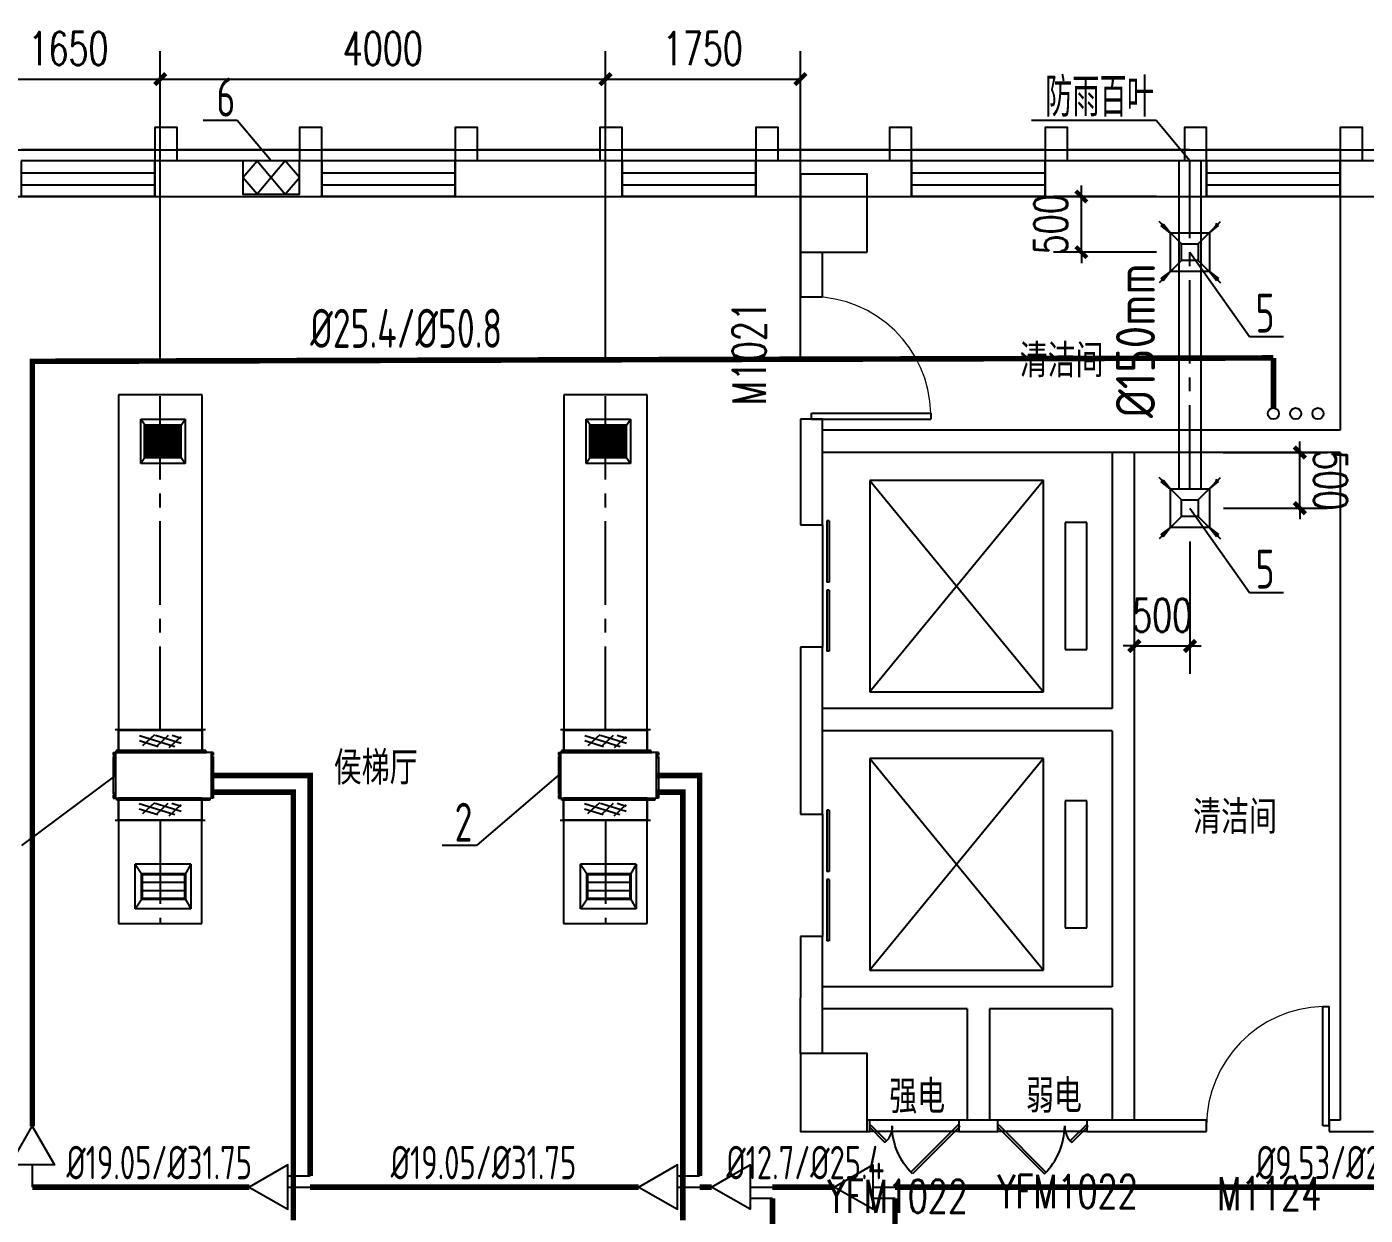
# Model space of a CAD drawing. Extents: x 1738143 to 1822243, y -608375 to -303375.
# Drawn here: x 1782482 to 1794507, y -445596 to -434918 of the extents above; entities that cross this region are included whole.
import ezdxf

# ---------------------------------------------------------------- set-up
doc = ezdxf.new("R2010")
doc.units = 0
doc.header["$LTSCALE"] = 1000
doc.header["$MEASUREMENT"] = 0
doc.linetypes.add('CENTER2', pattern=[1.125, 0.75, -0.125, 0.125, -0.125])
doc.layers.add('A-FLOR-IDEN', color=7, linetype='Continuous', lineweight=20)
for name, color, linetype in [('COLUMN', 9, 'Continuous'), ('DUCT-排风中心线', 5, 'CENTER2'), ('DUCT-排风标注', 3, 'Continuous'), ('DUCT-排风管', 31, 'Continuous'), ('DUCT-排风风口', 7, 'Continuous'), ('DUCT-送风中心线', 5, 'CENTER2'), ('DUCT-送风法兰', 2, 'Continuous'), ('DUCT-送风管', 4, 'Continuous'), ('DUCT-送风管端线', 2, 'Continuous'), ('DUCT-送风阀门', 7, 'Continuous'), ('EVTR', 2, 'Continuous'), ('PIPE-空冷凝水', 150, 'CENTER2'), ('TH_DIM', 3, 'Continuous'), ('TH_TEXT', 7, 'Continuous'), ('VRV-EQUIP', 7, 'Continuous'), ('VRV-PIPE', 1, 'Continuous'), ('VRV-VPIPE', 1, 'Continuous'), ('VRV-配件', 1, 'Continuous'), ('WALL', 9, 'Continuous'), ('WINDOW', 4, 'Continuous'), ('WINDOW_TEXT', 7, 'Continuous'), ('采暖', 7, 'Continuous')]:
    doc.layers.add(name, color=color, linetype=linetype)
doc.styles.add('_TCH_DIM_T3', font='SIMPLEX', dxfattribs={"width": 0.705882, "bigfont": 'GBCBIG'})
doc.styles.add('_TCH_WINDOW', font='SIMPLEX', dxfattribs={"height": 3.5, "bigfont": 'GBCBIG'})
doc.styles.add('ROS', font='simhei.ttf', dxfattribs={"width": 0.7})
doc.styles.get("Standard").update_dxf_attribs({"font": 'gbenor.shx', "bigfont": 'gbcbig.shx'})
doc.styles.add('TSSD_Dimension', font='tssdeng.shx', dxfattribs={"width": 0.7, "bigfont": 'hztxt.shx'})
doc.styles.add('TSSD_Rein', font='Tssdeng.shx', dxfattribs={"width": 0.7, "bigfont": 'hztxt.shx'})
doc.dimstyles.new('_TCH_ARCH&&100', dxfattribs={"dimtxt": 297.5, "dimasz": 100, "dimexe": 250, "dimexo": 300, "dimgap": 126.25, "dimtad": 1, "dimdec": 0, "dimzin": 0, "dimdsep": 46, "dimtxsty": '_TCH_DIM_T3', "dimblk": 'ARCHTICK', "dimcen": 0.09, "dimclrt": 7, "dimazin": 2, "dimtfac": 1, "dimtdec": 0, "dimtix": 1, "dimtmove": 2, "dimatfit": 3, "dimfxl": 30, "dimtolj": 1, "dimtzin": 0, "dimarcsym": 0})

# ---------------------------------------------------------------- blocks, each defined once
blk = doc.blocks.new('_FZHK')
blk.add_lwpolyline([(-0.5, -0.5), (0.5, -0.5), (0.5, 0.5), (-0.5, 0.5)], close=True)
blk = doc.blocks.new('$WINLIB2D$00000001')
at = {"color": 0}
for points in [[(-0.5, 0.5), (-0.5, -0.5)], [(-0.5, 0.5), (0.5, 0.5)], [(0.5, -0.5), (0.5, 0.5)], [(0.5, 0.167), (-0.5, 0.167)], [(0.5, -0.167), (-0.5, -0.167)], [(-0.5, -0.5), (0.5, -0.5)]]:
    blk.add_lwpolyline(points, dxfattribs=at)
blk = doc.blocks.new('$DorLib2D$00000001')
for p, q in [((0.45, 0.975), (0.5, 0.975)), ((0.45, 0), (0.45, 0.975)), ((0.5, 0), (0.5, 0.975)), ((0.5, 0), (0.45, 0))]:
    blk.add_line(p, q)
at = {"lineweight": 13}
blk.add_arc((0.475, 0), 0.975, 91.4693, 180, dxfattribs=at)
blk = doc.blocks.new('$DORLIB2D$00000127')
at = {"color": 0}
for points in [[(-0.533, 0.795), (-0.533, 0.69)], [(-0.033, 0.795), (-0.533, 0.795)], [(-0.033, 0.795), (-0.033, 0.69)], [(0.533, 0.795), (0.033, 0.795)], [(0.033, 0.795), (0.033, 0.69)], [(0.533, 0.795), (0.533, 0.69)], [(-0.033, 0.69), (-0.533, 0.69)], [(0.533, 0.69), (0.033, 0.69)], [(0.5, 0.5), (-0.5, 0.5)]]:
    blk.add_lwpolyline(points, dxfattribs=at)
blk = doc.blocks.new('$DorLib2D$00000221')
at = {"color": 0}
for p, q in [((0.491, -0.01), (-0.04, 0.521)), ((0.509, 0.007), (-0.022, 0.538)), ((-0.509, 0.009), (-0.331, 0.187)), ((-0.491, -0.009), (-0.313, 0.169)), ((-0.491, -0.009), (-0.509, 0.009)), ((0.491, -0.01), (0.509, 0.007))]:
    blk.add_line(p, q, dxfattribs=at)
for centre, radius, start, end in [((0.505, -0.002), 0.755, 134.2734, 179.7238), ((-0.501, 0.003), 0.251, 359.7899, 47.313)]:
    blk.add_arc(centre, radius, start, end, dxfattribs=at)
blk = doc.blocks.new('A$C5D18424C')
for points in [[(-6200, 27780), (-6200, 28080), (-6400, 28080), (-6400, 27780)], [(-4900, 27780), (-4900, 28080), (-5100, 28080), (-5100, 27780)], [(-3500, 27780), (-3500, 28080), (-3700, 28080), (-3700, 27780)], [(-2200, 27780), (-2200, 28080), (-2400, 28080), (-2400, 27780)], [(-800, 27780), (-800, 28080), (-1000, 28080), (-1000, 27780)], [(400, 27780), (400, 28080), (200, 28080), (200, 27780)], [(1800, 27780), (1800, 28080), (1600, 28080), (1600, 27780)], [(3050, 27780), (3050, 28080), (2850, 28080), (2850, 27780)], [(4450, 27780), (4450, 28080), (4250, 28080), (4250, 27780)], [(-6400, 27880), (-7600, 27880)], [(-5100, 27880), (-6200, 27880)], [(-3700, 27880), (-4900, 27880)], [(-2400, 27880), (-3500, 27880)], [(-1000, 27880), (-2200, 27880)], [(200, 27880), (-800, 27880)], [(1600, 27880), (400, 27880)], [(2900, 27880), (1800, 27880)], [(4250, 27880), (3050, 27880)]]:
    blk.add_lwpolyline(points)
at = {"layer": 'EVTR'}
for p, q in [((1585, 24910), (25, 24910)), ((25, 24910), (25, 23010)), ((1585, 24910), (25, 23010)), ((25, 24910), (1585, 23010)), ((1585, 23010), (1585, 24910)), ((1975, 24530), (1780, 24530)), ((1780, 24530), (1780, 23390)), ((1975, 23390), (1975, 24530)), ((1780, 23390), (1975, 23390)), ((25, 23010), (1585, 23010)), ((1585, 22410), (25, 22410)), ((25, 22410), (25, 20510)), ((1585, 22410), (25, 20510)), ((25, 22410), (1585, 20510)), ((1585, 20510), (1585, 22410)), ((1975, 22030), (1780, 22030)), ((1780, 22030), (1780, 20890)), ((1975, 20890), (1975, 22030)), ((1780, 20890), (1975, 20890)), ((25, 20510), (1585, 20510))]:
    blk.add_line(p, q, dxfattribs=at)
at = {"layer": 'WALL'}
for p, q in [((-4900, 27780), (-6400, 27780)), ((-6400, 27780), (-6400, 27460)), ((-4900, 27460), (-4900, 27780)), ((-2200, 27780), (-3700, 27780)), ((-3700, 27780), (-3700, 27460)), ((-2200, 27460), (-2200, 27780)), ((-300, 27780), (-1000, 27780)), ((-1000, 27780), (-1000, 27460)), ((400, 27780), (-300, 27780)), ((400, 27460), (400, 27780)), ((3050, 27780), (1600, 27780)), ((1600, 27780), (1600, 27460)), ((3050, 27460), (3050, 27780)), ((4450, 27780), (4250, 27780)), ((4250, 27780), (4250, 27460)), ((5800, 27780), (4450, 27780)), ((-6400, 27460), (-4900, 27460)), ((-3700, 27460), (-2200, 27460)), ((-1000, 27460), (-600, 27460)), ((0, 27460), (400, 27460)), ((1600, 27460), (3050, 27460)), ((4250, 27460), (4250, 25360)), ((-600, 26960), (-600, 26560)), ((-400, 26560), (-400, 26960)), ((-600, 26560), (-400, 26560)), ((-400, 25460), (-600, 25460)), ((-600, 25460), (-600, 24510)), ((-400, 24510), (-400, 25460)), ((2300, 25360), (-400, 25360)), ((-400, 25160), (-400, 25360)), ((4250, 25360), (2300, 25360)), ((2300, 25160), (-400, 25160)), ((2200, 25160), (2200, 22860)), ((4250, 25160), (2300, 25160)), ((2400, 25160), (2400, 22760)), ((4250, 25160), (4250, 19160)), ((-600, 24510), (-400, 24510)), ((-400, 23410), (-600, 23410)), ((-600, 23410), (-600, 22760)), ((-400, 22760), (-400, 23410)), ((2200, 22860), (-400, 22860)), ((-600, 22760), (-600, 21910)), ((-400, 21910), (-400, 22760)), ((2400, 22760), (2400, 20260)), ((2200, 22660), (-400, 22660)), ((2200, 22660), (2200, 20360)), ((-600, 21910), (-400, 21910)), ((-400, 20810), (-600, 20810)), ((-600, 20810), (-600, 20260)), ((-400, 20260), (-400, 20810)), ((1000, 20360), (-400, 20360)), ((2200, 20360), (1000, 20360)), ((-600, 19760), (-600, 20260)), ((-400, 19760), (-400, 20260)), ((2400, 20260), (2400, 19160)), ((900, 20160), (-400, 20160)), ((900, 20160), (900, 19160)), ((2200, 20160), (1100, 20160)), ((1100, 20160), (1100, 19160)), ((2200, 20160), (2200, 19160)), ((25.1, 19160), (0, 19160)), ((25.1, 19060), (25.1, 19160)), ((1000, 19160), (825.1, 19160)), ((825.1, 19160), (825.1, 19060)), ((1174.9, 19160), (1000, 19160)), ((1174.9, 19060), (1174.9, 19160)), ((2300, 19160), (1974.9, 19160)), ((1974.9, 19160), (1974.9, 19060)), ((3050, 19160), (2300, 19160)), ((3050, 19060), (3050, 19160)), ((4250, 19160), (4150, 19160)), ((4150, 19160), (4150, 19060)), ((0, 19060), (25.1, 19060)), ((825.1, 19060), (1000, 19060)), ((1000, 19060), (1174.9, 19060)), ((1974.9, 19060), (2300, 19060)), ((2300, 19060), (3050, 19060)), ((4150, 19060), (4550, 19060))]:
    blk.add_line(p, q, dxfattribs=at)
at = {"layer": 'WINDOW'}
for p, q in [((825.1, 19160), (25.1, 19160)), ((1974.9, 19160), (1174.9, 19160)), ((825.1, 19060), (25.1, 19060)), ((1974.9, 19060), (1174.9, 19060))]:
    blk.add_line(p, q, dxfattribs=at)
at = {"layer": 'COLUMN', "yscale": 600, "zscale": 600, "rotation": 90}
for p, xscale in [((-300, 27310), 700), ((-300, 19410), 699.9999999129213)]:
    blk.add_blockref('_FZHK', p, dxfattribs=dict(at, xscale=xscale))
at = {"layer": 'WINDOW'}
for name, p, xscale, yscale, zscale, rotation in [('$WINLIB2D$00000001', (-7000, 27620), 1200, 320, 1200, 180), ('$WINLIB2D$00000001', (-4300, 27620), 1200, 320, 1200, 180), ('$WINLIB2D$00000001', (-1600, 27620), 1200, 320, 1200, 180), ('$WINLIB2D$00000001', (1000, 27620), 1200, 320, 1200, 180), ('$WINLIB2D$00000001', (3650, 27620), 1200, 320, 1200, 180), ('$DORLIB2D$00000127', (-500, 23960), 1100, -200, 1100, 90), ('$DORLIB2D$00000127', (-500, 21360), 1100, -200, 1100, 90)]:
    blk.add_blockref(name, p, dxfattribs=dict(at, xscale=xscale, yscale=yscale, zscale=zscale, rotation=rotation))
ref = blk.add_blockref('$DorLib2D$00000001', (-500, 26010), dxfattribs=dict(at, xscale=-1100, yscale=-1100, zscale=-1100, rotation=90))
ref.add_attrib('A', 'M1021', (-911, 25585), dxfattribs={"layer": 'WINDOW_TEXT', "height": 297.5, "rotation": 90, "style": '_TCH_WINDOW', "width": 0.705882})
ref = blk.add_blockref('$DorLib2D$00000001', (3600, 19110), dxfattribs=dict(at, xscale=-1100, yscale=-1100, zscale=-1100, rotation=180))
ref.add_attrib('A', 'M1124', (3145, 18351.5), dxfattribs={"layer": 'WINDOW_TEXT', "height": 297.5, "style": '_TCH_WINDOW', "width": 0.705882})
ref = blk.add_blockref('$DorLib2D$00000221', (425.1, 19110), dxfattribs=dict(at, xscale=-800, yscale=800, zscale=-800, rotation=180))
ref.add_attrib('A', 'YFM1022', (-354.8, 18328.6), dxfattribs={"layer": 'WINDOW_TEXT', "height": 297.5, "style": '_TCH_WINDOW', "width": 0.705882})
ref = blk.add_blockref('$DorLib2D$00000221', (1574.9, 19110), dxfattribs=dict(at, xscale=800, yscale=800, zscale=800, rotation=180))
ref.add_attrib('A', 'YFM1022', (1170.8, 18371.7), dxfattribs={"layer": 'WINDOW_TEXT', "height": 297.5, "style": '_TCH_WINDOW', "width": 0.705882})
at = {"layer": 'A-FLOR-IDEN', "style": 'ROS', "width": 0.7}
for s, p in [('清洁间', (1371.1, 25864.1)), ('侯梯厅', (-4792, 22205.4)), ('清洁间', (2929.1, 21762.7)), ('强电', (198.7, 19250.7)), ('弱电', (1427.4, 19256.7))]:
    blk.add_text(s, height=262.87, dxfattribs=at).set_placement(p)
blk = doc.blocks.new('_ArchTick')
at = {"color": 0, "linetype": 'ByBlock', "const_width": 0.4}
blk.add_lwpolyline([(-0.5, -0.5), (0.5, 0.5)], dxfattribs=at)
blk = doc.blocks.new('*D771')
at = {"layer": 'Defpoints', "color": 0, "transparency": 16777216}
for p in [(1791956, -436443), (1792932, -436443), (1792932, -436943)]:
    blk.add_point(p, dxfattribs=at)
at = {"layer": 'TH_DIM', "color": 0, "lineweight": -2, "transparency": 16777216}
for p, q in [((1791956, -436443), (1791956, -436343)), ((1792632, -436443), (1791706, -436443)), ((1791956, -436943), (1791956, -436443)), ((1792632, -436943), (1791706, -436943)), ((1791956, -436943), (1791956, -437043))]:
    blk.add_line(p, q, dxfattribs=at)
at = {"layer": 'TH_DIM', "color": 0, "lineweight": -2, "transparency": 16777216, "xscale": 100, "yscale": 100, "zscale": 100}
for p, rotation in [((1791956, -436443), 270), ((1791956, -436943), 90)]:
    blk.add_blockref('_ArchTick', p, dxfattribs=dict(at, rotation=rotation))
at = {"layer": 'TH_DIM', "color": 7, "transparency": 16777216, "insert": (1791681, -436693), "char_height": 297.5, "attachment_point": 5, "rotation": 90, "style": '_TCH_DIM_T3'}
blk.add_mtext('\\A1;500', dxfattribs=at)
blk = doc.blocks.new('*D772')
at = {"layer": 'Defpoints', "color": 0, "transparency": 16777216}
for p in [(1792931, -438743), (1793919, -438743), (1792932, -439243)]:
    blk.add_point(p, dxfattribs=at)
at = {"layer": 'TH_DIM', "color": 0, "lineweight": -2, "transparency": 16777216}
for p, q in [((1793919, -438743), (1793919, -438643)), ((1793231, -438743), (1794169, -438743)), ((1793919, -439243), (1793919, -438743)), ((1793232, -439243), (1794169, -439243)), ((1793919, -439243), (1793919, -439343))]:
    blk.add_line(p, q, dxfattribs=at)
at = {"layer": 'TH_DIM', "color": 0, "lineweight": -2, "transparency": 16777216, "xscale": 100, "yscale": 100, "zscale": 100}
for p, rotation in [((1793919, -438743), 270.0078187114077), ((1793919, -439243), 90.00781871140771)]:
    blk.add_blockref('_ArchTick', p, dxfattribs=dict(at, rotation=rotation))
at = {"layer": 'TH_DIM', "color": 7, "transparency": 16777216, "insert": (1794194, -438993), "char_height": 297.5, "attachment_point": 5, "rotation": 270.0078, "style": '_TCH_DIM_T3'}
blk.add_mtext('\\A1;500', dxfattribs=at)
blk = doc.blocks.new('*D773')
at = {"layer": 'Defpoints', "color": 0, "transparency": 16777216}
for p in [(1792432, -439243), (1792932, -439243), (1792932, -440481)]:
    blk.add_point(p, dxfattribs=at)
at = {"layer": 'TH_DIM', "color": 0, "lineweight": -2, "transparency": 16777216}
for p, q in [((1792432, -439543), (1792432, -440731)), ((1792932, -439543), (1792932, -440731)), ((1792432, -440481), (1792332, -440481)), ((1792432, -440481), (1792932, -440481)), ((1792932, -440481), (1793032, -440481))]:
    blk.add_line(p, q, dxfattribs=at)
at = {"layer": 'TH_DIM', "color": 0, "lineweight": -2, "transparency": 16777216, "xscale": 100, "yscale": 100, "zscale": 100}
blk.add_blockref('_ArchTick', (1792432, -440481), dxfattribs=at)
at = {"layer": 'TH_DIM', "color": 0, "lineweight": -2, "transparency": 16777216, "xscale": 100, "yscale": 100, "zscale": 100, "rotation": 180}
blk.add_blockref('_ArchTick', (1792932, -440481), dxfattribs=at)
at = {"layer": 'TH_DIM', "color": 7, "transparency": 16777216, "insert": (1792682, -440206), "char_height": 297.5, "attachment_point": 5, "style": '_TCH_DIM_T3'}
blk.add_mtext('\\A1;500', dxfattribs=at)
blk = doc.blocks.new('*D781')
at = {"layer": 'Defpoints', "color": 0, "transparency": 16777216}
for p in [(1789432, -435388), (1787681, -438226), (1789432, -438226)]:
    blk.add_point(p, dxfattribs=at)
at = {"layer": 'TH_DIM', "color": 0, "lineweight": -2, "transparency": 16777216}
for p, q in [((1787681, -437926), (1787681, -435138)), ((1789432, -437926), (1789432, -435138)), ((1787681, -435388), (1789432, -435388))]:
    blk.add_line(p, q, dxfattribs=at)
at = {"layer": 'TH_DIM', "color": 0, "lineweight": -2, "transparency": 16777216, "xscale": 100, "yscale": 100, "zscale": 100, "rotation": 180}
blk.add_blockref('_ArchTick', (1787681, -435388), dxfattribs=at)
at = {"layer": 'TH_DIM', "color": 0, "lineweight": -2, "transparency": 16777216, "xscale": 100, "yscale": 100, "zscale": 100}
blk.add_blockref('_ArchTick', (1789432, -435388), dxfattribs=at)
at = {"layer": 'TH_DIM', "color": 7, "transparency": 16777216, "insert": (1788556, -435113), "char_height": 297.5, "attachment_point": 5, "style": '_TCH_DIM_T3'}
blk.add_mtext('\\A1;1750', dxfattribs=at)
blk = doc.blocks.new('*D782')
at = {"layer": 'Defpoints', "color": 0, "transparency": 16777216}
for p in [(1787681, -435388), (1783681, -438226), (1787681, -438226)]:
    blk.add_point(p, dxfattribs=at)
at = {"layer": 'TH_DIM', "color": 0, "lineweight": -2, "transparency": 16777216}
for p, q in [((1783681, -437926), (1783681, -435138)), ((1787681, -437926), (1787681, -435138)), ((1783681, -435388), (1787681, -435388))]:
    blk.add_line(p, q, dxfattribs=at)
at = {"layer": 'TH_DIM', "color": 0, "lineweight": -2, "transparency": 16777216, "xscale": 100, "yscale": 100, "zscale": 100, "rotation": 180}
blk.add_blockref('_ArchTick', (1783681, -435388), dxfattribs=at)
at = {"layer": 'TH_DIM', "color": 0, "lineweight": -2, "transparency": 16777216, "xscale": 100, "yscale": 100, "zscale": 100}
blk.add_blockref('_ArchTick', (1787681, -435388), dxfattribs=at)
at = {"layer": 'TH_DIM', "color": 7, "transparency": 16777216, "insert": (1785681, -435113), "char_height": 297.5, "attachment_point": 5, "style": '_TCH_DIM_T3'}
blk.add_mtext('\\A1;4000', dxfattribs=at)
blk = doc.blocks.new('*D783')
at = {"layer": 'Defpoints', "color": 0, "transparency": 16777216}
for p in [(1783681, -435388), (1782032, -438226), (1783681, -438226)]:
    blk.add_point(p, dxfattribs=at)
at = {"layer": 'TH_DIM', "color": 0, "lineweight": -2, "transparency": 16777216}
for p, q in [((1782032, -437926), (1782032, -435138)), ((1783681, -437926), (1783681, -435138)), ((1782032, -435388), (1783681, -435388))]:
    blk.add_line(p, q, dxfattribs=at)
at = {"layer": 'TH_DIM', "color": 0, "lineweight": -2, "transparency": 16777216, "xscale": 100, "yscale": 100, "zscale": 100, "rotation": 180}
blk.add_blockref('_ArchTick', (1782032, -435388), dxfattribs=at)
at = {"layer": 'TH_DIM', "color": 0, "lineweight": -2, "transparency": 16777216, "xscale": 100, "yscale": 100, "zscale": 100}
blk.add_blockref('_ArchTick', (1783681, -435388), dxfattribs=at)
at = {"layer": 'TH_DIM', "color": 7, "transparency": 16777216, "insert": (1782856, -435113), "char_height": 297.5, "attachment_point": 5, "style": '_TCH_DIM_T3'}
blk.add_mtext('\\A1;1650', dxfattribs=at)
blk = doc.blocks.new('$风口$00000108')
for p, q in [((-250, 135), (-190, 75)), ((-250, -135), (-250, 135)), ((250, 135), (200, 75)), ((250, 135), (250, -135)), ((200, 25), (-190, 25)), ((-250, -135), (-190, -75)), ((200, -25), (-190, -25)), ((200, -75), (250, -135)), ((250, -135), (-250, -135))]:
    blk.add_line(p, q)
at = {"linetype": 'Continuous'}
blk.add_line((250, 135), (-250, 135), dxfattribs=at)
at = {"lineweight": 40}
for p, q in [((-190, 75), (200, 75)), ((-190, -75), (-190, 75)), ((200, 75), (200, -75)), ((-190, -75), (200, -75))]:
    blk.add_line(p, q, dxfattribs=at)
blk = doc.blocks.new('$风口$00000138')
for p, q in [((-195, 130), (195, 130)), ((-195, -130), (-195, 130)), ((-160, 95), (-195, 130)), ((160, 95), (-160, 95)), ((160, 95), (195, 130)), ((160, -95), (160, 95)), ((195, 130), (195, -130)), ((-160, -95), (-195, -130)), ((195, -130), (-195, -130)), ((-160, -95), (160, -95)), ((160, -95), (195, -130))]:
    blk.add_line(p, q)
at = {"lineweight": 40}
blk.add_line((-160, 95), (-160, -95), dxfattribs=at)
at = {"lineweight": -3}
for p, q in [((-140, -95), (-140, 95)), ((-135, 95), (-135, -95)), ((-115, -95), (-115, 95)), ((-110, 95), (-110, -95)), ((-90, -95), (-90, 95)), ((-85, 95), (-85, -95)), ((-65, -95), (-65, 95)), ((-60, 95), (-60, -95)), ((-40, -95), (-40, 95)), ((-35, 95), (-35, -95)), ((-15, -95), (-15, 95)), ((-10, 95), (-10, -95)), ((10, -95), (10, 95)), ((15, 95), (15, -95)), ((35, -95), (35, 95)), ((40, 95), (40, -95)), ((60, -95), (60, 95)), ((65, 95), (65, -95)), ((85, -95), (85, 95)), ((90, 95), (90, -95)), ((110, -95), (110, 95)), ((115, 95), (115, -95)), ((135, -95), (135, 95)), ((140, 95), (140, -95)), ((-140, 68.5), (-160, 68.5)), ((-160, 64), (-140, 64)), ((-140, 42), (-160, 42)), ((-160, 37.5), (-140, 37.5)), ((-140, 15.5), (-160, 15.5)), ((-160, 11), (-140, 11)), ((-115, 68.5), (-135, 68.5)), ((-135, 64), (-115, 64)), ((-115, 42), (-135, 42)), ((-135, 37.5), (-115, 37.5)), ((-115, 15.5), (-135, 15.5)), ((-135, 11), (-115, 11)), ((-90, 68.5), (-110, 68.5)), ((-110, 64), (-90, 64)), ((-90, 42), (-110, 42)), ((-110, 37.5), (-90, 37.5)), ((-90, 15.5), (-110, 15.5)), ((-110, 11), (-90, 11)), ((-65, 68.5), (-85, 68.5)), ((-85, 64), (-65, 64)), ((-65, 42), (-85, 42)), ((-85, 37.5), (-65, 37.5)), ((-65, 15.5), (-85, 15.5)), ((-85, 11), (-65, 11)), ((-40, 68.5), (-60, 68.5)), ((-60, 64), (-40, 64)), ((-40, 42), (-60, 42)), ((-60, 37.5), (-40, 37.5)), ((-40, 15.5), (-60, 15.5)), ((-60, 11), (-40, 11)), ((-15, 68.5), (-35, 68.5)), ((-35, 64), (-15, 64)), ((-15, 42), (-35, 42)), ((-35, 37.5), (-15, 37.5)), ((-15, 15.5), (-35, 15.5)), ((-35, 11), (-15, 11)), ((10, 68.5), (-10, 68.5)), ((-10, 64), (10, 64)), ((10, 42), (-10, 42)), ((-10, 37.5), (10, 37.5)), ((10, 15.5), (-10, 15.5)), ((-10, 11), (10, 11)), ((35, 68.5), (15, 68.5)), ((15, 64), (35, 64)), ((35, 42), (15, 42)), ((15, 37.5), (35, 37.5)), ((35, 15.5), (15, 15.5)), ((15, 11), (35, 11)), ((60, 68.5), (40, 68.5)), ((40, 64), (60, 64)), ((60, 42), (40, 42)), ((40, 37.5), (60, 37.5)), ((60, 15.5), (40, 15.5)), ((40, 11), (60, 11)), ((85, 68.5), (65, 68.5)), ((65, 64), (85, 64)), ((85, 42), (65, 42)), ((65, 37.5), (85, 37.5)), ((85, 15.5), (65, 15.5)), ((65, 11), (85, 11)), ((110, 68.5), (90, 68.5)), ((90, 64), (110, 64)), ((110, 42), (90, 42)), ((90, 37.5), (110, 37.5)), ((110, 15.5), (90, 15.5)), ((90, 11), (110, 11)), ((135, 68.5), (115, 68.5)), ((115, 64), (135, 64)), ((135, 42), (115, 42)), ((115, 37.5), (135, 37.5)), ((135, 15.5), (115, 15.5)), ((115, 11), (135, 11)), ((160, 68.5), (140, 68.5)), ((140, 64), (160, 64)), ((160, 42), (140, 42)), ((140, 37.5), (160, 37.5)), ((160, 15.5), (140, 15.5)), ((140, 11), (160, 11)), ((-140, -11), (-160, -11)), ((-160, -15.5), (-140, -15.5)), ((-140, -37.5), (-160, -37.5)), ((-160, -42), (-140, -42)), ((-140, -64), (-160, -64)), ((-160, -68.5), (-140, -68.5)), ((-115, -11), (-135, -11)), ((-135, -15.5), (-115, -15.5)), ((-115, -37.5), (-135, -37.5)), ((-135, -42), (-115, -42)), ((-115, -64), (-135, -64)), ((-135, -68.5), (-115, -68.5)), ((-90, -11), (-110, -11)), ((-110, -15.5), (-90, -15.5)), ((-90, -37.5), (-110, -37.5)), ((-110, -42), (-90, -42)), ((-90, -64), (-110, -64)), ((-110, -68.5), (-90, -68.5)), ((-65, -11), (-85, -11)), ((-85, -15.5), (-65, -15.5)), ((-65, -37.5), (-85, -37.5)), ((-85, -42), (-65, -42)), ((-65, -64), (-85, -64)), ((-85, -68.5), (-65, -68.5)), ((-40, -11), (-60, -11)), ((-60, -15.5), (-40, -15.5)), ((-40, -37.5), (-60, -37.5)), ((-60, -42), (-40, -42)), ((-40, -64), (-60, -64)), ((-60, -68.5), (-40, -68.5)), ((-15, -11), (-35, -11)), ((-35, -15.5), (-15, -15.5)), ((-15, -37.5), (-35, -37.5)), ((-35, -42), (-15, -42)), ((-15, -64), (-35, -64)), ((-35, -68.5), (-15, -68.5)), ((10, -11), (-10, -11)), ((-10, -15.5), (10, -15.5)), ((10, -37.5), (-10, -37.5)), ((-10, -42), (10, -42)), ((10, -64), (-10, -64)), ((-10, -68.5), (10, -68.5)), ((35, -11), (15, -11)), ((15, -15.5), (35, -15.5)), ((35, -37.5), (15, -37.5)), ((15, -42), (35, -42)), ((35, -64), (15, -64)), ((15, -68.5), (35, -68.5)), ((60, -11), (40, -11)), ((40, -15.5), (60, -15.5)), ((60, -37.5), (40, -37.5)), ((40, -42), (60, -42)), ((60, -64), (40, -64)), ((40, -68.5), (60, -68.5)), ((85, -11), (65, -11)), ((65, -15.5), (85, -15.5)), ((85, -37.5), (65, -37.5)), ((65, -42), (85, -42)), ((85, -64), (65, -64)), ((65, -68.5), (85, -68.5)), ((110, -11), (90, -11)), ((90, -15.5), (110, -15.5)), ((110, -37.5), (90, -37.5)), ((90, -42), (110, -42)), ((110, -64), (90, -64)), ((90, -68.5), (110, -68.5)), ((135, -11), (115, -11)), ((115, -15.5), (135, -15.5)), ((135, -37.5), (115, -37.5)), ((115, -42), (135, -42)), ((135, -64), (115, -64)), ((115, -68.5), (135, -68.5)), ((160, -11), (140, -11)), ((140, -15.5), (160, -15.5)), ((160, -37.5), (140, -37.5)), ((140, -42), (160, -42)), ((160, -64), (140, -64)), ((140, -68.5), (160, -68.5))]:
    blk.add_line(p, q, dxfattribs=at)
blk = doc.blocks.new('00000589Body')
at = {"color": 0, "linetype": 'ByBlock', "lineweight": -2}
for p, q in [((250, 500), (-250, 500)), ((-250, -500), (-250, 500)), ((250, -500), (250, 500)), ((-250, -500), (250, -500))]:
    blk.add_line(p, q, dxfattribs=at)
at = {"color": 0, "linetype": 'ByBlock'}
for p, q in [((-125, -174), (120, 250)), ((-125, 26), (4, 250)), ((145, 69), (-105, 213)), ((125, -93), (-125, 51)), ((-53, -250), (125, 59)), ((96, -246), (-154, -102)), ((62, -250), (125, -141))]:
    blk.add_line(p, q, dxfattribs=at)
blk = doc.blocks.new('$VRV_海信日立$00000013')
for p, q in [((-450, 135), (-430, 135)), ((-450, 135), (-450, 118.25)), ((-443.5, 118.25), (-450, 118.25)), ((-443.5, 111.75), (-450, 111.75)), ((-450, 111.75), (-450, -111.75)), ((-443.5, 118.25), (-443.5, 121.5)), ((-443.5, 108.5), (-443.5, 111.75)), ((-436.5, 121.5), (-436.5, 108.5)), ((-430, 135), (-430, -135)), ((-429.6, 134.6), (-430, 134.6)), ((-430, -0.5), (-430, 134.6)), ((-429.6, 135), (-429.6, 134.6)), ((-429.6, 135), (389, 135)), ((-429, 135.5), (-429, 135)), ((389, 135.5), (-429, 135.5)), ((389, 135), (-429, 135)), ((382, 147.5), (-422, 147.5)), ((-422, 147.5), (-422, 135.5)), ((375, 135.5), (375, 135)), ((382, 147.5), (382, 135.5)), ((389, 135.5), (389, 135)), ((389, 134.6), (389, 135)), ((430, 134.6), (389, 134.6)), ((430, 134.6), (429.6, 134.6)), ((430, 135), (430, -135)), ((450, 135), (430, 135)), ((430, 134.6), (430, -6.5)), ((436.5, 121.5), (436.5, 108.5)), ((443.5, 118.25), (443.5, 121.5)), ((443.5, 118.25), (450, 118.25)), ((443.5, 111.75), (450, 111.75)), ((443.5, 108.5), (443.5, 111.75)), ((450, 135), (450, 118.25)), ((450, 111.75), (450, -111.75)), ((430, -46.617211), (430, -74.743728)), ((-443.5, -111.75), (-450, -111.75)), ((-450, -118.25), (-450, -135)), ((-443.5, -118.25), (-450, -118.25)), ((-450, -135), (-430, -135)), ((-443.5, -108.5), (-443.5, -111.75)), ((-443.5, -118.25), (-443.5, -121.5)), ((-436.5, -121.5), (-436.5, -108.5)), ((-430, -134.6), (-429.6, -134.6)), ((-429.6, -134.6), (-429.6, -135)), ((-429.6, -135), (-425, -135)), ((-425, -135), (425.014933, -135)), ((-425, -135.5), (-425, -135)), ((-425, -135.5), (425.014933, -135.5)), ((-418, -147.5), (-418, -135)), ((418, -147.5), (-418, -147.5)), ((418, -135.5), (418, -147.5)), ((425, -135), (425, -135.5)), ((429.6, -135), (425.014933, -135)), ((430, -134.6), (429.6, -134.6)), ((429.6, -134.6), (429.6, -135)), ((430, -84.256272), (430, -135)), ((450, -135), (430, -135)), ((436.5, -108.5), (436.5, -121.5)), ((443.5, -108.5), (443.5, -111.75)), ((443.5, -111.75), (450, -111.75)), ((443.5, -118.25), (450, -118.25)), ((443.5, -118.25), (443.5, -121.5)), ((450, -118.25), (450, -135))]:
    blk.add_line(p, q)
for centre, start, end in [((-440, 121.5), 90, 180), ((-440, 108.5), 180, 270), ((-440, 121.5), 0, 90), ((-440, 108.5), 270, 0), ((440, 121.5), 90, 180), ((440, 108.5), 180, 270), ((440, 121.5), 0, 90), ((440, 108.5), 270, 0), ((-440, -108.5), 90, 180), ((-440, -121.5), 180, 270), ((-440, -108.5), 0, 90), ((-440, -121.5), 270, 0), ((440, -108.5), 90, 180), ((440, -121.5), 180, 270), ((440, -108.5), 0, 90), ((440, -121.5), 270, 0)]:
    blk.add_arc(centre, 3.5, start, end)
blk = doc.blocks.new('$风口$00000069')
h = blk.add_hatch(color=256)
h.paths.add_polyline_path([(-178, 178), (-248, 243), (-236, 252)])
h.paths.add_polyline_path([(-175, 175), (-258, 236), (-248, 243)])
for points in [[(-258, 236), (-258, 236), (-245, 248), (-244, 247)], [(-248, 243), (-249, 244), (-238, 254), (-236, 252)], [(245, 245), (246, 246), (235, 256), (233, 253)], [(256, 239), (256, 239), (246, 246), (245, 245)], [(-246, -247), (-247, -248), (-256, -236), (-254, -235)], [(257, -237), (257, -237), (248, -245), (247, -244)], [(-239, -257), (-239, -257), (-247, -248), (-246, -247)], [(247, -244), (248, -245), (237, -254), (235, -252)]]:
    blk.add_hatch(color=256).paths.add_polyline_path(points)
h = blk.add_hatch(color=256)
h.paths.add_polyline_path([(178, 177), (245, 245), (233, 253)])
h.paths.add_polyline_path([(175, 175), (256, 239), (245, 245)])
h = blk.add_hatch(color=256)
h.paths.add_polyline_path([(-178, -178), (-246, -247), (-254, -234)])
h.paths.add_polyline_path([(-175, -175), (-239, -257), (-246, -247)])
h = blk.add_hatch(color=256)
h.paths.add_polyline_path([(177, -177), (247, -244), (235, -252)])
h.paths.add_polyline_path([(174, -175), (257, -237), (247, -244)])
for p, q in [((-75, 75), (-275, 275)), ((-258, 236), (-237, 255)), ((-258, 236), (-236, 252)), ((-236, 252), (-178, 177)), ((75, 75), (276, 276)), ((235, 256), (233, 253)), ((256, 239), (233, 253)), ((256, 239), (234, 256)), ((234, 256), (235, 256)), ((-176, 175), (-258, 236)), ((-258, 236), (-250, 236)), ((-175, -175), (-175, 175)), ((-175, 175), (175, 175)), ((175, 175), (256, 239)), ((175, 175), (175, -175)), ((256, 239), (247, 238)), ((-75, -75), (-75, 75)), ((-75, 75), (75, 75)), ((75, 75), (75, -75)), ((-76, -76), (-276, -276)), ((75, -75), (-75, -75)), ((75, -75), (275, -275)), ((-257, -236), (-256, -236)), ((-239, -257), (-257, -236)), ((-256, -236), (-253, -234)), ((-254, -234), (-178, -178)), ((-239, -257), (-254, -234)), ((-176, -176), (-239, -257)), ((175, -175), (-175, -175)), ((175, -175), (257, -237)), ((235, -252), (177, -177)), ((257, -237), (235, -252)), ((257, -237), (236, -255)), ((257, -237), (248, -236)), ((-239, -257), (-238, -248)), ((237, -254), (234, -251)), ((236, -255), (237, -254))]:
    blk.add_line(p, q)

msp = doc.modelspace()

# ---------------------------------------------------------------- hatches: boundary and pattern name
at = {"layer": 'PIPE-空冷凝水', "linetype": 'CENTER2'}
for points in [[(1784876.7, -441796.1), (1784876.7, -441771.1), (1784901.7, -441771.1)], [(1784876.7, -441796.1), (1784901.7, -441796.1), (1784901.7, -441771.1)], [(1788376.7, -441796.1), (1788376.7, -441771.1), (1788401.7, -441771.1)], [(1788376.7, -441796.1), (1788401.7, -441796.1), (1788401.7, -441771.1)]]:
    msp.add_hatch(color=256, dxfattribs=at).paths.add_polyline_path(points)
at = {"layer": 'VRV-PIPE', "linetype": 'Continuous'}
for points in [[(1782531.5, -437924.1), (1782531.5, -437899.1), (1782506.5, -437899.2)], [(1782531.5, -437924.1), (1782506.5, -437924.1), (1782506.5, -437899.2)], [(1785026.7, -441644.6), (1785026.7, -441619.6), (1785051.7, -441619.6)], [(1785026.7, -441644.6), (1785051.7, -441644.6), (1785051.7, -441619.6)], [(1788526.7, -441644.6), (1788526.7, -441619.6), (1788551.7, -441619.6)], [(1788526.7, -441644.6), (1788551.7, -441644.6), (1788551.7, -441619.6)]]:
    msp.add_hatch(color=256, dxfattribs=at).paths.add_polyline_path(points)

# ---------------------------------------------------------------- linework, layer by layer
for p, q in [((1784373, -435759.4, 600.2), (1784065.6, -435759.4, 600.2)), ((1784677.3, -436123.3), (1784373, -435759.4, 600.2)), ((1792627.2, -435759.4, 3475.2), (1791509.7, -435759.4, 3475.2)), ((1792931.5, -436123.3, 2875), (1792627.2, -435759.4, 3475.2)), ((1792931.5, -436943.2, 2600), (1793465.9, -437699.7, 3200.2)), ((1793465.9, -437699.7, 3200.2), (1793773.2, -437699.7, 3200.2)), ((1792931.5, -439243.3), (1793465.9, -439999.8, 600.2)), ((1793465.9, -439999.8, 600.2), (1793773.2, -439999.8, 600.2)), ((1783282.3, -441643.1, 2500), (1782432.7, -442274.8, -1899.8)), ((1787257.3, -441643.1, 2500), (1786522.3, -442274.8, -1899.8)), ((1786522.3, -442274.8, -1899.8), (1786215, -442274.8, -1899.8))]:
    msp.add_line(p, q)
for points in [[(1749111.5, -438873.3), (1765311.5, -438873.3), (1765311.5, -436123.3), (1765511.5, -436023.3), (1805951.5, -436023.3), (1806151.5, -436123.3), (1806151.5, -460963.3), (1805951.5, -461263.3), (1790351.5, -461263.3), (1790351.5, -467163.3), (1749111.5, -467163.3), (1749111.5, -438873.3)], [(1749431.5, -439193.3), (1765631.5, -439193.3), (1765631.5, -436743.3), (1765993.2, -436443.3), (1805531.5, -436443.3), (1805831.5, -436743.3), (1805831.5, -460143.3), (1805431.5, -460643.3), (1790031.5, -460643.3), (1790031.5, -466343.3), (1789531.5, -466843.3), (1749431.5, -466843.3), (1749431.5, -439193.3)]]:
    msp.add_lwpolyline(points)
at = {"color": 1}
msp.add_lwpolyline([(1784931.5, -436123.3), (1784423, -436123.3), (1784423, -436423.3), (1784931.5, -436423.3)], close=True, dxfattribs=at)
msp.add_lwpolyline([(1784931.5, -436273.3), (1784804.4, -436123.3), (1784550.1, -436423.3), (1784423, -436273.3), (1784550.1, -436123.3), (1784804.4, -436423.3)], close=True)
at = {"layer": 'DUCT-排风中心线'}
msp.add_line((1792931.5, -439068.3), (1792931.5, -436123.3), dxfattribs=at)
at = {"layer": 'DUCT-排风管'}
for p, q in [((1793031.5, -436123.3), (1792831.5, -436123.3)), ((1792831.5, -436123.3), (1792831.5, -439068.3)), ((1793031.5, -439068.3), (1793031.5, -436123.3)), ((1792831.5, -439068.3), (1793031.5, -439068.3))]:
    msp.add_line(p, q, dxfattribs=at)
at = {"layer": 'DUCT-送风中心线'}
for p, q in [((1783681.3, -441236.4), (1783681.3, -438225.5)), ((1787681.3, -441236.4), (1787681.3, -438225.5)), ((1783680, -442048.2), (1783680, -442974.5)), ((1787680, -442048.2), (1787680, -442974.5))]:
    msp.add_line(p, q, dxfattribs=at)
at = {"layer": 'DUCT-送风法兰'}
for p, q in [((1784086.3, -441236.5), (1783276.3, -441236.5)), ((1788086.3, -441236.5), (1787276.3, -441236.5)), ((1784086.3, -441436.7), (1783276.3, -441436.7)), ((1788086.3, -441436.7), (1787276.3, -441436.7)), ((1783275, -441847.7), (1784085, -441847.7)), ((1783275, -441847.9), (1784085, -441847.9)), ((1787275, -441847.7), (1788085, -441847.7)), ((1787275, -441847.9), (1788085, -441847.9)), ((1783275, -442048.1), (1784085, -442048.1)), ((1787275, -442048.1), (1788085, -442048.1))]:
    msp.add_line(p, q, dxfattribs=at)
at = {"layer": 'DUCT-送风管'}
for p, q in [((1784056.3, -438225.5), (1783306.3, -438225.5)), ((1783306.3, -438225.5), (1783306.3, -441236.4)), ((1784056.3, -441236.4), (1784056.3, -438225.5)), ((1788056.3, -438225.5), (1787306.3, -438225.5)), ((1787306.3, -438225.5), (1787306.3, -441236.4)), ((1788056.3, -441236.4), (1788056.3, -438225.5)), ((1783306.3, -441436.6), (1783306.3, -441236.6)), ((1784056.3, -441236.6), (1784056.3, -441436.6)), ((1787306.3, -441436.6), (1787306.3, -441236.6)), ((1788056.3, -441236.6), (1788056.3, -441436.6)), ((1783305, -442048), (1783305, -441848)), ((1784055, -441848), (1784055, -442048)), ((1787305, -442048), (1787305, -441848)), ((1788055, -441848), (1788055, -442048)), ((1783305, -442048.2), (1783305, -442974.5)), ((1784055, -442974.5), (1784055, -442048.2)), ((1787305, -442048.2), (1787305, -442974.5)), ((1788055, -442974.5), (1788055, -442048.2)), ((1783305, -442974.5), (1784055, -442974.5)), ((1787305, -442974.5), (1788055, -442974.5))]:
    msp.add_line(p, q, dxfattribs=at)
at = {"layer": 'DUCT-送风管端线'}
for p, q in [((1783306.3, -441236.4), (1784056.3, -441236.4)), ((1783306.3, -441236.6), (1784056.3, -441236.6)), ((1787306.3, -441236.4), (1788056.3, -441236.4)), ((1787306.3, -441236.6), (1788056.3, -441236.6)), ((1783306.3, -441436.6), (1784056.3, -441436.6)), ((1787306.3, -441436.6), (1788056.3, -441436.6)), ((1783305, -441848), (1784055, -441848)), ((1787305, -441848), (1788055, -441848)), ((1783305, -442048), (1784055, -442048)), ((1784055, -442048.2), (1783305, -442048.2)), ((1787305, -442048), (1788055, -442048)), ((1788055, -442048.2), (1787305, -442048.2))]:
    msp.add_line(p, q, dxfattribs=at)
at = {"layer": 'PIPE-空冷凝水', "linetype": 'CENTER2', "const_width": 50}
for points in [[(1784137.3, -441796.1), (1784876.7, -441796.1)], [(1784876.7, -441796.1), (1784876.7, -445643.3)], [(1788137.3, -441796.1), (1788376.7, -441796.1)], [(1788376.7, -441796.1), (1788376.7, -445643.3)]]:
    msp.add_lwpolyline(points, dxfattribs=at)
at = {"layer": 'VRV-PIPE', "linetype": 'Continuous', "const_width": 50}
for points in [[(1782531.5, -437924.1), (1793681.5, -437893.3)], [(1782531.5, -444796.9), (1782531.5, -437924.1)], [(1793681.5, -438343.3), (1793681.5, -437893.3)], [(1784137.3, -441644.6), (1785026.7, -441644.6)], [(1785026.7, -441644.6), (1785026.7, -445243.3)], [(1788137.3, -441644.6), (1788526.7, -441644.6)], [(1788526.7, -441644.6), (1788526.7, -445243.3)], [(1782531.5, -445343.3), (1784480.3, -445343.3)], [(1785026.7, -445343.3), (1787980.3, -445343.3)], [(1788526.7, -445343.3), (1788634.5, -445343.3)], [(1789180.9, -445343.3), (1789735.7, -445343.3)], [(1790282.1, -445343.3), (1797736.5, -445343.3)], [(1789180.9, -447134.5), (1789180.9, -445443.3)], [(1790282.1, -447134.5), (1790282.1, -445443.3)]]:
    msp.add_lwpolyline(points, dxfattribs=at)
at = {"layer": 'VRV-VPIPE', "linetype": 'Continuous'}
for centre in [(1793681.5, -438393.3), (1793881.5, -438393.3), (1794081.5, -438393.3)]:
    msp.add_circle(centre, 50, dxfattribs=at)
at = {"layer": 'VRV-配件'}
for p, q in [((1782531.5, -445143.3), (1782531.5, -445343.3)), ((1784826.7, -445243.3), (1785026.7, -445243.3)), ((1788326.7, -445243.3), (1788526.7, -445243.3)), ((1784826.7, -445343.3), (1785026.7, -445343.3)), ((1788326.7, -445343.3), (1788526.7, -445343.3)), ((1788980.9, -445343.3), (1789180.9, -445343.3)), ((1790082.1, -445343.3), (1790282.1, -445343.3)), ((1788980.9, -445443.3), (1789180.9, -445443.3)), ((1790082.1, -445443.3), (1790282.1, -445443.3))]:
    msp.add_line(p, q, dxfattribs=at)
at = {"layer": 'VRV-配件', "elevation": 2500}
for points in [[(1782531.5, -444796.9), (1782731.5, -445143.3), (1782331.5, -445143.3)], [(1784480.3, -445343.3), (1784826.7, -445543.3), (1784826.7, -445143.3)], [(1787980.3, -445343.3), (1788326.7, -445543.3), (1788326.7, -445143.3)], [(1788634.5, -445343.3), (1788980.9, -445143.3), (1788980.9, -445543.3)], [(1789735.7, -445343.3), (1790082.1, -445143.3), (1790082.1, -445543.3)]]:
    msp.add_lwpolyline(points, close=True, dxfattribs=at)

# ---------------------------------------------------------------- block references
msp.add_blockref('A$C5D18424C', (1790031.5, -463903.3))
at = {"layer": 'DUCT-排风风口'}
for p in [(1792931.5, -436943.2, 2600), (1792931.5, -439243.3, 2600)]:
    msp.add_blockref('$风口$00000069', p, dxfattribs=at)
at = {"layer": 'DUCT-排风风口', "xscale": 1.025641025641026, "yscale": 1.538461538461539}
for p in [(1783706, -438643.3, 2600), (1787706, -438643.3, 2600)]:
    msp.add_blockref('$风口$00000138', p, dxfattribs=at)
at = {"layer": 'DUCT-排风风口', "yscale": 1.481481481481482}
for p in [(1783706, -442643.3, 2600), (1787706, -442643.3, 2600)]:
    msp.add_blockref('$风口$00000108', p, dxfattribs=at)
at = {"layer": 'DUCT-送风阀门', "xscale": 0.4, "yscale": 0.75, "rotation": 89.99999999999999}
for p in [(1783681.3, -441336.6, 2500), (1787681.3, -441336.6, 2500), (1783680, -441948, 2500), (1787680, -441948, 2500)]:
    msp.add_blockref('00000589Body', p, dxfattribs=at)
at = {"layer": 'VRV-EQUIP', "yscale": 1.515254237288136}
for p in [(1783707.3, -441643.1, 2500), (1787707.3, -441643.1, 2500)]:
    msp.add_blockref('$VRV_海信日立$00000013', p, dxfattribs=at)

# ---------------------------------------------------------------- texts
at = {"layer": 'DUCT-排风标注'}
msp.add_text('%%C150mm', height=350, rotation=90, dxfattribs=at).set_placement((1792617.7, -438433.3, 2500))
at = {"layer": 'TH_TEXT', "style": 'TSSD_Rein', "width": 0.7}
for s, p in [('6', (1784185.6, -435724.9, 600.2)), ('防雨百叶', (1791629.6, -435724.9, 3475.2)), ('5', (1793521.4, -437665.2, 3200.2)), ('5', (1793521.4, -439965.3, 600.2)), ('2', (1786325.5, -442240.3, -1899.8))]:
    msp.add_text(s, height=350, dxfattribs=at).set_placement(p)
at = {"layer": '采暖', "width": 28472.73, "attachment_point": 7, "line_spacing_factor": 0.96}
for s, insert, char_height, style in [('{\\Ftssdeng,tssdchn|c134;%%C25.4/%%C50.8}', (1785028.9, -437802.7), 350, 'TSSD_Dimension'), ('{\\Ftssdeng,tssdchn|c134;%%C19.05/%%C31.75}', (1782837.8, -445273.4, 5000), 300, 'TSSD_Rein'), ('{\\Ftssdeng,tssdchn|c134;%%C19.05/%%C31.75}', (1785751.4, -445273.4, 5000), 300, 'TSSD_Rein'), ('{\\Ftssdeng,tssdchn|c134;%%C12.7/%%C25.4}', (1788767.1, -445273.4, 5000), 300, 'TSSD_Rein'), ('{\\Ftssdeng,tssdchn|c134;%%C9.53/%%C22.20}', (1793525.4, -445273.4, 5000), 300, 'TSSD_Rein')]:
    msp.add_mtext(s, dxfattribs=dict(at, insert=insert, char_height=char_height, style=style))

# ---------------------------------------------------------------- dimensions: what is measured, and where the dimension line sits
at = {"layer": 'TH_DIM'}
for p1, p2, distance, picture, middle in [((1782031.5, -438225.5), (1783681.3, -438225.5), 2837.5, '*D783', (1782856.4, -435113)), ((1783681.3, -438225.5), (1787681.3, -438225.5), 2837.5, '*D782', (1785681.3, -435113)), ((1787681.3, -438225.5), (1789431.5, -438225.5), 2837.5, '*D781', (1788556.4, -435113)), ((1792931.5, -436943.2), (1792931.5, -436443.3), 975.5, '*D771', (1791681, -436693.2)), ((1792931.5, -439243.3), (1792931.5, -438743.3), -987.2, '*D772', (1794193.7, -438993.1)), ((1792431.5, -439243.3), (1792931.5, -439243.3), -1238.1, '*D773', (1792681.5, -440206.3))]:
    dim = msp.add_aligned_dim(p1=p1, p2=p2, distance=distance, dimstyle='_TCH_ARCH&&100', dxfattribs=at)
    dim.commit()
    dim.dimension.update_dxf_attribs({"geometry": picture, "text_midpoint": middle})

doc.saveas('drawing.dxf')
